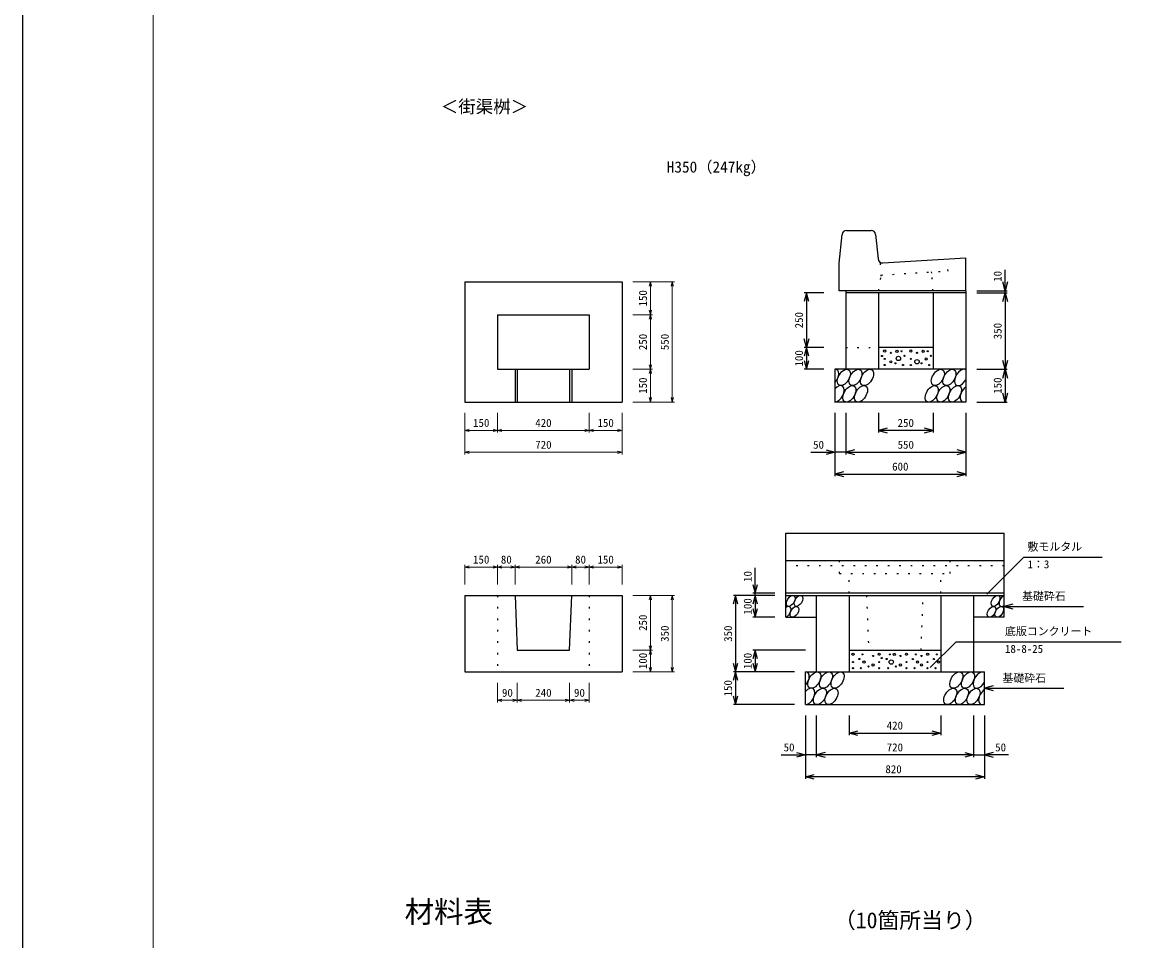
# Model space of a CAD drawing. Units: millimetres, scale not verified. Extents: x -12600 to 12600, y -8910 to 8910.
# Drawn here: x -12600 to -7477, y -4206 to 0 of the extents above; entities that cross this region are included whole.
import ezdxf
from ezdxf.enums import TextEntityAlignment as Align

# ---------------------------------------------------------------- set-up
doc = ezdxf.new("R2010")
doc.units = ezdxf.units.MM
doc.header["$LTSCALE"] = 30
doc.linetypes.add('DOTTED', pattern=[1.75, 0.25, -1.5])
for name, color, linetype, lineweight in [('0-0_DIM', 7, 'Continuous', 25), ('0-1_Defpoints', 5, 'Continuous', 25), ('0-2_HATCH', 6, 'Continuous', 25), ('0-5_OUTLINE', 3, 'Continuous', 25), ('0-6_OUTLINE2', 4, 'DOTTED', 25), ('0-7_TXT', 7, 'Continuous', 25), ('0-8_WAKU', 3, 'Continuous', 13)]:
    doc.layers.add(name, color=color, linetype=linetype, lineweight=lineweight)
doc.styles.add('ＭＳ ゴシック', font='')
doc.styles.get('ＭＳ ゴシック').set_extended_font_data('MS Gothic')

msp = doc.modelspace()

# ---------------------------------------------------------------- linework, layer by layer
at = {"layer": '0-0_DIM'}
for p, q in [((-8097.74, -1228.81), (-8097.74, -1134.06)), ((-8227.74, -1228.81), (-8087.74, -1228.81)), ((-8097.74, -1238.81), (-8097.74, -1228.81)), ((-8927.74, -1238.81), (-9017.74, -1238.81)), ((-9007.74, -1238.81), (-9007.74, -1488.81)), ((-8227.74, -1238.81), (-8087.74, -1238.81)), ((-8097.74, -1238.81), (-8097.74, -1588.81)), ((-8927.74, -1488.81), (-9017.74, -1488.81)), ((-9007.74, -1488.81), (-9007.74, -1588.81)), ((-8927.74, -1588.81), (-9017.74, -1588.81)), ((-8227.74, -1588.81), (-8087.74, -1588.81)), ((-8097.74, -1588.81), (-8097.74, -1738.81)), ((-8227.74, -1738.81), (-8087.74, -1738.81)), ((-8877.74, -1788.81), (-8877.74, -2078.81)), ((-8827.74, -1788.81), (-8827.74, -1978.81)), ((-8677.74, -1788.81), (-8677.74, -1878.81)), ((-8427.74, -1788.81), (-8427.74, -1878.81)), ((-8277.74, -1788.81), (-8277.74, -2078.81)), ((-8427.74, -1868.81), (-8677.74, -1868.81)), ((-8987.92, -1968.81), (-8877.74, -1968.81)), ((-8827.74, -1968.81), (-8877.74, -1968.81)), ((-8827.74, -1968.81), (-8277.74, -1968.81)), ((-8877.74, -2068.81), (-8277.74, -2068.81)), ((-8011.72, -2449.39), (-8181.7, -2619.37)), ((-8011.72, -2449.39), (-7653.76, -2449.39)), ((-9242.74, -2614.81), (-9242.74, -2497.58)), ((-9152.74, -2624.81), (-9342.74, -2624.81)), ((-9332.74, -2624.81), (-9332.74, -2974.81)), ((-9152.74, -2614.81), (-9252.74, -2614.81)), ((-9242.74, -2624.81), (-9242.74, -2614.81)), ((-9242.74, -2624.81), (-9242.74, -2724.81)), ((-8102.74, -2674.81), (-7737.98, -2674.81)), ((-9152.74, -2724.81), (-9252.74, -2724.81)), ((-8322.22, -2836.85), (-8440.56, -2955.19)), ((-8322.22, -2836.85), (-7566.03, -2836.85)), ((-9012.74, -2874.81), (-9252.74, -2874.81)), ((-9242.74, -2874.81), (-9242.74, -2974.81)), ((-9062.74, -2974.81), (-9342.74, -2974.81)), ((-9332.74, -2974.81), (-9332.74, -3124.81)), ((-8192.74, -3049.81), (-7827.98, -3049.81)), ((-9062.74, -3124.81), (-9342.74, -3124.81)), ((-9012.74, -3174.81), (-9012.74, -3464.81)), ((-8962.74, -3174.81), (-8962.74, -3364.81)), ((-8812.74, -3174.81), (-8812.74, -3264.81)), ((-8392.74, -3174.81), (-8392.74, -3264.81)), ((-8242.74, -3174.81), (-8242.74, -3364.81)), ((-8192.74, -3174.81), (-8192.74, -3464.81)), ((-8812.74, -3254.81), (-8392.74, -3254.81)), ((-9122.92, -3354.81), (-9012.74, -3354.81)), ((-8962.74, -3354.81), (-9012.74, -3354.81)), ((-8242.74, -3354.81), (-8962.74, -3354.81)), ((-8242.74, -3354.81), (-8192.74, -3354.81)), ((-8082.57, -3354.81), (-8192.74, -3354.81)), ((-8192.74, -3454.81), (-9012.74, -3454.81))]:
    msp.add_line(p, q, dxfattribs=at)
at = {"layer": '0-0_DIM', "lineweight": 13}
for p, q in [((-9802.74, -1188.81), (-9712.74, -1188.81)), ((-9802.74, -1188.81), (-9612.74, -1188.81)), ((-9722.74, -1188.81), (-9722.74, -1338.81)), ((-9622.74, -1738.81), (-9622.74, -1188.81)), ((-9802.74, -1338.81), (-9712.74, -1338.81)), ((-9802.74, -1338.81), (-9712.74, -1338.81)), ((-9722.74, -1338.81), (-9722.74, -1588.81)), ((-9802.74, -1588.81), (-9712.74, -1588.81)), ((-9802.74, -1588.81), (-9712.74, -1588.81)), ((-9722.74, -1588.81), (-9722.74, -1738.81)), ((-9802.74, -1738.81), (-9712.74, -1738.81)), ((-9802.74, -1738.81), (-9612.74, -1738.81)), ((-10572.74, -1788.81), (-10572.74, -1878.81)), ((-10572.74, -1788.81), (-10572.74, -1978.81)), ((-10422.74, -1788.81), (-10422.74, -1878.81)), ((-10422.74, -1788.81), (-10422.74, -1878.81)), ((-10002.74, -1788.81), (-10002.74, -1878.81)), ((-10002.74, -1788.81), (-10002.74, -1878.81)), ((-9852.74, -1788.81), (-9852.74, -1878.81)), ((-9852.74, -1788.81), (-9852.74, -1978.81)), ((-10422.74, -1868.81), (-10572.74, -1868.81)), ((-10002.74, -1868.81), (-10422.74, -1868.81)), ((-9852.74, -1868.81), (-10002.74, -1868.81)), ((-10572.74, -1968.81), (-9852.74, -1968.81)), ((-10572.74, -2574.81), (-10572.74, -2484.81)), ((-10422.74, -2494.81), (-10572.74, -2494.81)), ((-10422.74, -2574.81), (-10422.74, -2484.81)), ((-10342.74, -2494.81), (-10422.74, -2494.81)), ((-10342.74, -2574.81), (-10342.74, -2484.81)), ((-10082.74, -2494.81), (-10342.74, -2494.81)), ((-10082.74, -2574.81), (-10082.74, -2484.81)), ((-10002.74, -2494.81), (-10082.74, -2494.81)), ((-10002.74, -2574.81), (-10002.74, -2484.81)), ((-9852.74, -2494.81), (-10002.74, -2494.81)), ((-9852.74, -2574.81), (-9852.74, -2484.81)), ((-9802.74, -2624.81), (-9612.74, -2624.81)), ((-9722.74, -2874.81), (-9722.74, -2624.81)), ((-9622.74, -2624.81), (-9622.74, -2974.81)), ((-9802.74, -2874.81), (-9712.74, -2874.81)), ((-9722.74, -2974.81), (-9722.74, -2874.81)), ((-9802.74, -2974.81), (-9612.74, -2974.81)), ((-10422.74, -3024.81), (-10422.74, -3114.81)), ((-10332.74, -3024.81), (-10332.74, -3114.81)), ((-10092.74, -3024.81), (-10092.74, -3114.81)), ((-10002.74, -3024.81), (-10002.74, -3114.81)), ((-10332.74, -3104.81), (-10422.74, -3104.81)), ((-10092.74, -3104.81), (-10332.74, -3104.81)), ((-10002.74, -3104.81), (-10092.74, -3104.81))]:
    msp.add_line(p, q, dxfattribs=at)
for points in [[(-9728.1, -1208.81), (-9722.74, -1188.81), (-9717.39, -1208.81)], [(-9628.1, -1208.81), (-9622.74, -1188.81), (-9617.39, -1208.81)], [(-9717.39, -1318.81), (-9722.74, -1338.81), (-9728.1, -1318.81)], [(-9728.1, -1358.81), (-9722.74, -1338.81), (-9717.39, -1358.81)], [(-9717.39, -1568.81), (-9722.74, -1588.81), (-9728.1, -1568.81)], [(-9728.1, -1608.81), (-9722.74, -1588.81), (-9717.39, -1608.81)], [(-9717.39, -1718.81), (-9722.74, -1738.81), (-9728.1, -1718.81)], [(-9617.39, -1718.81), (-9622.74, -1738.81), (-9628.1, -1718.81)], [(-10552.74, -1874.17), (-10572.74, -1868.81), (-10552.74, -1863.45)], [(-10442.74, -1863.45), (-10422.74, -1868.81), (-10442.74, -1874.17)], [(-10402.74, -1874.17), (-10422.74, -1868.81), (-10402.74, -1863.45)], [(-10022.74, -1863.45), (-10002.74, -1868.81), (-10022.74, -1874.17)], [(-9982.74, -1874.17), (-10002.74, -1868.81), (-9982.74, -1863.45)], [(-9872.74, -1863.45), (-9852.74, -1868.81), (-9872.74, -1874.17)], [(-10552.74, -1974.17), (-10572.74, -1968.81), (-10552.74, -1963.45)], [(-9872.74, -1963.45), (-9852.74, -1968.81), (-9872.74, -1974.17)], [(-10552.74, -2500.17), (-10572.74, -2494.81), (-10552.74, -2489.45)], [(-10442.74, -2489.45), (-10422.74, -2494.81), (-10442.74, -2500.17)], [(-10402.74, -2500.17), (-10422.74, -2494.81), (-10402.74, -2489.45)], [(-10362.74, -2489.45), (-10342.74, -2494.81), (-10362.74, -2500.17)], [(-10322.74, -2500.17), (-10342.74, -2494.81), (-10322.74, -2489.45)], [(-10102.74, -2489.45), (-10082.74, -2494.81), (-10102.74, -2500.17)], [(-10062.74, -2500.17), (-10082.74, -2494.81), (-10062.74, -2489.45)], [(-10022.74, -2489.45), (-10002.74, -2494.81), (-10022.74, -2500.17)], [(-9982.74, -2500.17), (-10002.74, -2494.81), (-9982.74, -2489.45)], [(-9872.74, -2489.45), (-9852.74, -2494.81), (-9872.74, -2500.17)], [(-9728.1, -2644.81), (-9722.74, -2624.81), (-9717.39, -2644.81)], [(-9628.1, -2644.81), (-9622.74, -2624.81), (-9617.39, -2644.81)], [(-9717.39, -2854.81), (-9722.74, -2874.81), (-9728.1, -2854.81)], [(-9728.1, -2894.81), (-9722.74, -2874.81), (-9717.39, -2894.81)], [(-9717.39, -2954.81), (-9722.74, -2974.81), (-9728.1, -2954.81)], [(-9617.39, -2954.81), (-9622.74, -2974.81), (-9628.1, -2954.81)], [(-10402.74, -3110.17), (-10422.74, -3104.81), (-10402.74, -3099.45)], [(-10352.74, -3099.45), (-10332.74, -3104.81), (-10352.74, -3110.17)], [(-10312.74, -3110.17), (-10332.74, -3104.81), (-10312.74, -3099.45)], [(-10112.74, -3099.45), (-10092.74, -3104.81), (-10112.74, -3110.17)], [(-10072.74, -3110.17), (-10092.74, -3104.81), (-10072.74, -3099.45)], [(-10022.74, -3099.45), (-10002.74, -3104.81), (-10022.74, -3110.17)]]:
    msp.add_lwpolyline(points, dxfattribs=at)
at = {"layer": '0-0_DIM'}
for points in [[(-8087.03, -1188.81), (-8097.74, -1228.81), (-8108.46, -1188.81)], [(-8997.03, -1278.81), (-9007.74, -1238.81), (-9018.46, -1278.81)], [(-8108.46, -1278.81), (-8097.74, -1238.81), (-8087.03, -1278.81)], [(-8997.03, -1448.81), (-9007.74, -1488.81), (-9018.46, -1448.81)], [(-8997.03, -1528.81), (-9007.74, -1488.81), (-9018.46, -1528.81)], [(-9018.46, -1548.81), (-9007.74, -1588.81), (-8997.03, -1548.81)], [(-8087.03, -1548.81), (-8097.74, -1588.81), (-8108.46, -1548.81)], [(-8108.46, -1628.81), (-8097.74, -1588.81), (-8087.03, -1628.81)], [(-8087.03, -1698.81), (-8097.74, -1738.81), (-8108.46, -1698.81)], [(-8637.74, -1858.09), (-8677.74, -1868.81), (-8637.74, -1879.53)], [(-8467.74, -1879.53), (-8427.74, -1868.81), (-8467.74, -1858.09)], [(-8917.74, -1958.09), (-8877.74, -1968.81), (-8917.74, -1979.53)], [(-8787.74, -1958.09), (-8827.74, -1968.81), (-8787.74, -1979.53)], [(-8317.74, -1979.53), (-8277.74, -1968.81), (-8317.74, -1958.09)], [(-8837.74, -2058.09), (-8877.74, -2068.81), (-8837.74, -2079.53)], [(-8317.74, -2079.53), (-8277.74, -2068.81), (-8317.74, -2058.09)], [(-9253.46, -2574.81), (-9242.74, -2614.81), (-9232.03, -2574.81)], [(-9322.03, -2664.81), (-9332.74, -2624.81), (-9343.46, -2664.81)], [(-9232.03, -2664.81), (-9242.74, -2624.81), (-9253.46, -2664.81)], [(-9253.46, -2684.81), (-9242.74, -2724.81), (-9232.03, -2684.81)], [(-8062.74, -2664.09), (-8102.74, -2674.81), (-8062.74, -2685.53)], [(-9232.03, -2914.81), (-9242.74, -2874.81), (-9253.46, -2914.81)], [(-9343.46, -2934.81), (-9332.74, -2974.81), (-9322.03, -2934.81)], [(-9253.46, -2934.81), (-9242.74, -2974.81), (-9232.03, -2934.81)], [(-9322.03, -3014.81), (-9332.74, -2974.81), (-9343.46, -3014.81)], [(-8152.74, -3039.09), (-8192.74, -3049.81), (-8152.74, -3060.53)], [(-9343.46, -3084.81), (-9332.74, -3124.81), (-9322.03, -3084.81)], [(-8772.74, -3265.53), (-8812.74, -3254.81), (-8772.74, -3244.09)], [(-8432.74, -3244.09), (-8392.74, -3254.81), (-8432.74, -3265.53)], [(-9052.74, -3344.09), (-9012.74, -3354.81), (-9052.74, -3365.53)], [(-8922.74, -3344.09), (-8962.74, -3354.81), (-8922.74, -3365.53)], [(-8282.74, -3344.09), (-8242.74, -3354.81), (-8282.74, -3365.53)], [(-8152.74, -3344.09), (-8192.74, -3354.81), (-8152.74, -3365.53)], [(-8972.74, -3465.53), (-9012.74, -3454.81), (-8972.74, -3444.09)], [(-8232.74, -3444.09), (-8192.74, -3454.81), (-8232.74, -3465.53)]]:
    msp.add_lwpolyline(points, dxfattribs=at)
at = {"layer": '0-1_Defpoints'}
msp.add_lwpolyline([(-12600, -8910), (12600, -8910), (12600, 8910), (-12600, 8910)], close=True, dxfattribs=at)
at = {"layer": '0-2_HATCH'}
for centre, radius in [((-8661.85, -1528.28), 2.5), ((-8649.43, -1505.49), 5), ((-8621.39, -1513.36), 2.5), ((-8593.36, -1506.36), 5), ((-8586.82, -1539.37), 10), ((-8572.33, -1506.36), 2.5), ((-8558.31, -1527.37), 2.5), ((-8529.43, -1505.49), 5), ((-8501.39, -1513.36), 2.5), ((-8473.36, -1506.36), 5), ((-8459.34, -1541.38), 5), ((-8452.33, -1506.36), 2.5), ((-8438.31, -1527.37), 2.5), ((-8649.43, -1541.38), 2.5), ((-8649.43, -1569.39), 2.5), ((-8621.39, -1554.51), 5), ((-8600.37, -1561.51), 2.5), ((-8565.32, -1569.39), 2.5), ((-8529.43, -1541.38), 2.5), ((-8529.43, -1569.39), 2.5), ((-8501.39, -1554.51), 10), ((-8480.37, -1561.51), 2.5), ((-8445.32, -1569.39), 2.5), ((-8794.43, -2893.98), 5), ((-8765.55, -2915.86), 2.5), ((-8751.53, -2894.85), 2.5), ((-8702.46, -2901.85), 2.5), ((-8674.43, -2893.98), 5), ((-8663.09, -2911.54), 2.5), ((-8640.33, -2915.86), 2.5), ((-8619.3, -2929.87), 10), ((-8626.31, -2894.85), 2.5), ((-8605.28, -2894.85), 5), ((-8577.24, -2901.85), 2.5), ((-8549.2, -2893.98), 5), ((-8520.33, -2915.86), 2.5), ((-8506.31, -2894.85), 2.5), ((-8480.91, -2901.85), 2.5), ((-8452.87, -2893.98), 5), ((-8423.99, -2915.86), 2.5), ((-8409.97, -2894.85), 2.5), ((-8794.43, -2929.87), 2.5), ((-8794.43, -2957.88), 2.5), ((-8758.54, -2957.88), 2.5), ((-8744.52, -2929.87), 5), ((-8723.49, -2950.01), 2.5), ((-8702.46, -2943), 5), ((-8674.43, -2929.87), 2.5), ((-8674.43, -2957.88), 2.5), ((-8633.32, -2957.88), 2.5), ((-8598.27, -2950.01), 2.5), ((-8577.24, -2943), 5), ((-8549.2, -2929.87), 2.5), ((-8549.2, -2957.88), 2.5), ((-8513.32, -2957.88), 2.5), ((-8499.3, -2929.87), 5), ((-8480.91, -2943), 5), ((-8452.87, -2929.87), 2.5), ((-8452.87, -2957.88), 2.5), ((-8416.98, -2957.88), 2.5), ((-8402.96, -2929.87), 5)]:
    msp.add_circle(centre, radius, dxfattribs=at)
for centre, major_axis, start_param, end_param in [((-8889.71, -1626.31), (21.82, 35.31), 4.3711174, 6.6890199), ((-8299.56, -1626.31), (21.82, 35.31), 6.2831853, 11.0601374), ((-8864.39, -1701.31), (21.82, 35.31), 3.4964223, 7.563715), ((-8274.24, -1701.31), (21.82, 35.31), 0.9351899, 3.8417621), ((-8105.74, -2649.81), (14.54, 23.54), 0.6666252, 4.1103269), ((-9098.45, -2699.81), (14.54, 23.54), 3.7419964, 7.318141), ((-9024.71, -3012.31), (21.82, 35.31), 4.3711174, 6.6890199), ((-8214.56, -3012.31), (21.82, 35.31), 6.2831853, 11.0601374), ((-8999.39, -3087.31), (21.82, 35.31), 3.4964223, 7.563715), ((-8189.24, -3087.31), (21.82, 35.31), 0.9351899, 3.8417621)]:
    msp.add_ellipse(centre, major_axis=major_axis, ratio=0.5792, start_param=start_param, end_param=end_param, dxfattribs=at)
for centre, major_axis in [((-8836.5, -1626.31), (21.82, 35.31)), ((-8783.29, -1626.31), (21.82, 35.31)), ((-8730.07, -1626.31), (21.82, 35.31)), ((-8405.99, -1626.31), (21.82, 35.31)), ((-8352.77, -1626.31), (21.82, 35.31)), ((-8811.18, -1701.31), (21.82, 35.31)), ((-8757.96, -1701.31), (21.82, 35.31)), ((-8433.88, -1701.31), (21.82, 35.31)), ((-8380.67, -1701.31), (21.82, 35.31)), ((-8327.45, -1701.31), (21.82, 35.31)), ((-9079.85, -2649.81), (14.54, 23.54)), ((-9044.38, -2649.81), (14.54, 23.54)), ((-8141.22, -2649.81), (14.54, 23.54)), ((-9062.97, -2699.81), (14.54, 23.54)), ((-8159.81, -2699.81), (14.54, 23.54)), ((-8124.34, -2699.81), (14.54, 23.54)), ((-8971.5, -3012.31), (21.82, 35.31)), ((-8918.29, -3012.31), (21.82, 35.31)), ((-8865.07, -3012.31), (21.82, 35.31)), ((-8320.99, -3012.31), (21.82, 35.31)), ((-8267.77, -3012.31), (21.82, 35.31)), ((-8946.18, -3087.31), (21.82, 35.31)), ((-8892.96, -3087.31), (21.82, 35.31)), ((-8348.88, -3087.31), (21.82, 35.31)), ((-8295.67, -3087.31), (21.82, 35.31)), ((-8242.45, -3087.31), (21.82, 35.31))]:
    msp.add_ellipse(centre, major_axis=major_axis, ratio=0.5792, dxfattribs=at)
at = {"layer": '0-5_OUTLINE'}
for p, q in [((-8857.74, -1102.81), (-8844.55, -970.82)), ((-8824.64, -952.81), (-8710.84, -952.81)), ((-8690.94, -970.82), (-8679.66, -1083.68)), ((-8857.74, -1228.81), (-8857.74, -1102.81)), ((-8658.56, -1101.66), (-8277.74, -1078.81)), ((-8277.74, -1228.81), (-8277.74, -1078.81)), ((-10572.74, -1188.81), (-10572.74, -1738.81)), ((-8277.74, -1228.81), (-8857.74, -1228.81)), ((-8277.74, -1228.81), (-8277.74, -1738.81)), ((-8277.74, -1238.81), (-8827.74, -1238.81)), ((-8677.74, -1238.81), (-8677.74, -1588.81)), ((-8427.74, -1238.81), (-8427.74, -1588.81)), ((-10422.74, -1338.81), (-10422.74, -1588.81)), ((-10422.74, -1338.81), (-10002.74, -1338.81)), ((-10002.74, -1338.81), (-10002.74, -1588.81)), ((-8427.74, -1488.81), (-8677.74, -1488.81)), ((-10422.74, -1588.81), (-10002.74, -1588.81)), ((-10342.74, -1588.81), (-10342.74, -1738.81)), ((-10332.74, -1588.81), (-10332.74, -1738.81)), ((-10092.74, -1588.81), (-10092.74, -1738.81)), ((-10082.74, -1588.81), (-10082.74, -1738.81)), ((-10572.74, -1738.81), (-9852.74, -1738.81)), ((-8277.74, -1738.81), (-8877.74, -1738.81)), ((-9102.74, -2338.81), (-8102.74, -2338.81)), ((-9102.74, -2724.81), (-9102.74, -2338.81)), ((-8102.74, -2724.81), (-8102.74, -2338.81)), ((-9102.74, -2464.81), (-8102.74, -2464.81)), ((-10572.74, -2624.81), (-9852.74, -2624.81)), ((-9852.74, -2624.81), (-9852.74, -2974.81)), ((-8102.74, -2614.81), (-9102.74, -2614.81)), ((-9102.74, -2624.81), (-8102.74, -2624.81)), ((-8962.74, -2624.81), (-8962.74, -2974.81)), ((-8812.74, -2624.81), (-8812.74, -2974.81)), ((-8392.74, -2624.81), (-8392.74, -2974.81)), ((-8242.74, -2624.81), (-8242.74, -2974.81)), ((-9102.74, -2724.81), (-8962.74, -2724.81)), ((-8102.74, -2724.81), (-8242.74, -2724.81)), ((-8812.74, -2874.81), (-8392.74, -2874.81)), ((-8192.74, -3124.81), (-8192.74, -2974.81)), ((-9012.74, -3124.81), (-8192.74, -3124.81))]:
    msp.add_line(p, q, dxfattribs=at)
for points in [[(-10572.74, -1188.81), (-9852.74, -1188.81), (-9852.74, -1738.81)], [(-8277.74, -1228.81), (-8827.74, -1228.81), (-8827.74, -1588.81)], [(-8277.74, -1588.81), (-8877.74, -1588.81), (-8877.74, -1738.81)], [(-10572.74, -2624.81), (-10572.74, -2974.81), (-9852.74, -2974.81)], [(-10342.74, -2624.81), (-10332.74, -2874.81), (-10092.74, -2874.81), (-10082.74, -2624.81)], [(-9012.74, -3124.81), (-9012.74, -2974.81), (-8192.74, -2974.81)]]:
    msp.add_lwpolyline(points, dxfattribs=at)
for centre, start, end in [((-8824.64, -972.81), 90, 174.28941), ((-8710.84, -972.81), 5.71059, 90), ((-8659.76, -1081.69), 185.71059, 273.43363)]:
    msp.add_arc(centre, 20, start, end, dxfattribs=at)
at = {"layer": '0-6_OUTLINE2'}
for p, q in [((-8665.11, -1163.16), (-8668.93, -1099.46)), ((-8677.74, -1228.81), (-8665.11, -1163.16)), ((-8433.9, -1149.29), (-8434.26, -1143.3)), ((-8427.74, -1228.81), (-8433.9, -1149.29)), ((-8827.74, -1488.81), (-8677.74, -1488.81)), ((-8102.74, -2488.81), (-9102.74, -2488.81)), ((-8856.74, -2524.29), (-8856.74, -2464.81)), ((-8348.74, -2524.29), (-8348.74, -2464.81)), ((-8856.74, -2524.29), (-8348.74, -2524.29)), ((-8812.74, -2614.81), (-8812.74, -2524.29)), ((-8392.74, -2614.81), (-8392.74, -2524.29)), ((-10422.74, -2624.81), (-10422.74, -2974.81)), ((-10002.74, -2624.81), (-10002.74, -2974.81))]:
    msp.add_line(p, q, dxfattribs=at)
for points in [[(-8665.47, -1157.17), (-8359.02, -1138.78), (-8362.31, -1083.88)], [(-8732.74, -2624.81), (-8722.74, -2874.81), (-8482.74, -2874.81), (-8472.74, -2624.81)]]:
    msp.add_lwpolyline(points, dxfattribs=at)
at = {"layer": '0-8_WAKU'}
msp.add_lwpolyline([(-12000, -8310), (12000, -8310), (12000, 8310), (-12000, 8310)], close=True, dxfattribs=at)

# ---------------------------------------------------------------- texts
at = {"layer": '0-0_DIM', "style": 'ＭＳ ゴシック'}
for s, p in [('10', (-8102.74, -1188.36)), ('150', (-9727.74, -1301.31)), ('250', (-9012.74, -1401.31)), ('350', (-8102.74, -1451.31)), ('250', (-9727.74, -1501.31)), ('550', (-9627.74, -1501.31)), ('100', (-9012.74, -1576.31)), ('150', (-9727.74, -1701.31)), ('150', (-8102.74, -1701.31)), ('10', (-9247.74, -2562.75)), ('100', (-9247.74, -2712.31)), ('250', (-9727.74, -2787.31)), ('350', (-9627.74, -2837.31)), ('350', (-9337.74, -2837.31)), ('100', (-9727.74, -2962.31)), ('100', (-9247.74, -2962.31)), ('150', (-9337.74, -3087.31))]:
    msp.add_text(s, height=36.66, rotation=90, dxfattribs=at).set_placement(p, align=Align.BOTTOM_LEFT)
for s, p in [('150', (-10535.24, -1863.81)), ('420', (-10250.24, -1863.81)), ('150', (-9965.24, -1863.81)), ('250', (-8590.24, -1863.81)), ('720', (-10250.24, -1963.81)), ('50', (-8977.32, -1963.81)), ('550', (-8590.24, -1963.81)), ('600', (-8615.24, -2063.81)), ('敷モルタル', (-7994.98, -2430.66)), ('150', (-10535.24, -2489.81)), ('80', (-10407.74, -2489.81)), ('260', (-10250.24, -2489.81)), ('80', (-10067.74, -2489.81)), ('150', (-9965.24, -2489.81)), ('1：3', (-7994.98, -2511.35)), ('基礎砕石', (-8019.91, -2657.63)), ('底版コンクリート', (-8098.2, -2818.12)), ('18-8-25', (-8098.2, -2898.81)), ('基礎砕石', (-8109.91, -3032.63)), ('90', (-10402.74, -3099.81)), ('240', (-10250.24, -3099.81)), ('90', (-10072.74, -3099.81)), ('420', (-8640.24, -3249.81)), ('50', (-9112.32, -3349.81)), ('720', (-8640.24, -3349.81)), ('50', (-8143.17, -3349.81)), ('820', (-8646.19, -3449.81))]:
    msp.add_text(s, height=36.66, dxfattribs=at).set_placement(p, align=Align.BOTTOM_LEFT)
at = {"layer": '0-7_TXT', "style": 'ＭＳ ゴシック'}
for s, height, p in [('＜街渠桝＞', 58.65, (-10682.91, -433.05)), ('H350（247kg）', 51.32, (-9647.92, -703.29)), ('材料表', 98.97, (-10848.75, -4152.71)), ('（10箇所当り）', 73.31, (-8882.09, -4171.04))]:
    msp.add_text(s, height=height, dxfattribs=at).set_placement(p, align=Align.BOTTOM_LEFT)

doc.saveas('drawing.dxf')
